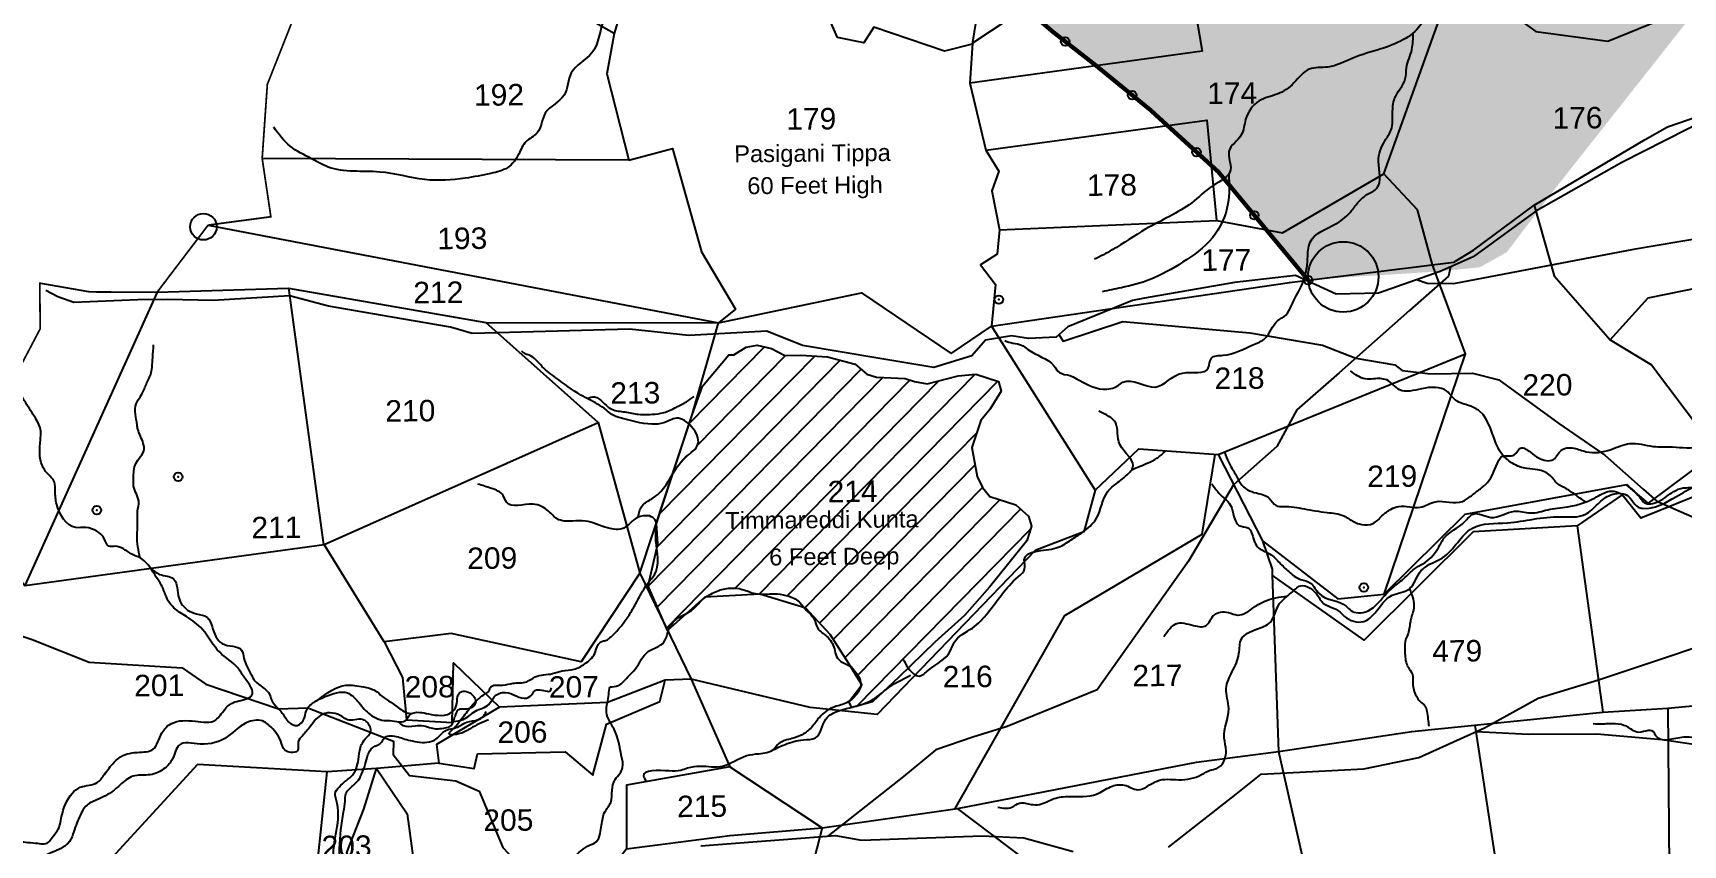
# Model space of a CAD drawing. Header units: inches. Extents: x 775633 to 782774, y 1566086 to 1574350.
# Drawn here: x 776687 to 778609, y 1569957 to 1570902 of the extents above; entities that cross this region are included whole.
import ezdxf
from ezdxf.enums import TextEntityAlignment as Align

# ---------------------------------------------------------------- set-up
doc = ezdxf.new("R2010")
doc.units = ezdxf.units.IN
doc.header["$MEASUREMENT"] = 0
doc.header["$PDMODE"] = 32
doc.header["$PDSIZE"] = 10
doc.linetypes.add('ACAD_ISO02W100', pattern=[15, 12, -3])
for name, color, linetype in [('PLOT', 7, 'Continuous'), ('PLOT NO', 7, 'Continuous'), ('ROADS', 6, 'Continuous'), ('STREAM', 4, 'Continuous'), ('tank', 4, 'Continuous'), ('VILLAGE BOUNDARY', 5, 'Continuous'), ('VILLAGE NAME', 1, 'Continuous'), ('VILLAGE STONES', 1, 'Continuous')]:
    doc.layers.add(name, color=color, linetype=linetype)
doc.styles.get("Standard").update_dxf_attribs({"font": 'arial.ttf'})
doc.linetypes.add('DOTS', pattern='A,1e-06,-3,["●",Standard,S=3,R=0,X=-1.25,Y=-1.25],-3', length=6.000001)

msp = doc.modelspace()

# ---------------------------------------------------------------- hatches: boundary and pattern name
at = {"layer": 'STREAM'}
h = msp.add_hatch(dxfattribs=at)
h.set_pattern_fill('ANSI31', color=256, scale=197.263291, angle=0.51, style=0)
h.set_pattern_definition([(45.510009, (-725882.885, -1537707.97), (-17.59028522, 17.27988591), [])])
edge = h.paths.add_edge_path()
edge.add_line((777658.1, 1570505.4), (777644.8, 1570516.8))
edge.add_line((777644.8, 1570516.8), (777612.4, 1570525.4))
edge.add_line((777612.4, 1570525.4), (777581.4, 1570527.2))
edge.add_line((777581.4, 1570527.2), (777562.8, 1570526.9))
edge.add_line((777562.8, 1570526.9), (777547.3, 1570535))
edge.add_line((777547.3, 1570535), (777530.6, 1570539))
edge.add_line((777530.6, 1570539), (777517.8, 1570536.8))
edge.add_line((777517.8, 1570536.8), (777503.4, 1570527.6))
edge.add_line((777503.4, 1570527.6), (777497.7, 1570527.6))
edge.add_line((777497.7, 1570527.6), (777466.8, 1570491.4))
edge.add_line((777466.8, 1570491.4), (777454.9, 1570457.8))
edge.add_line((777454.9, 1570457.8), (777451.4, 1570447.1))
edge.add_spline(control_points=[(777451.4, 1570447.1), (777452.3, 1570446.1), (777458.9, 1570439.2), (777467.1, 1570422.4), (777444.5, 1570408.5), (777436.3, 1570396.1), (777432.1, 1570389.1)], knot_values=[33.524369, 33.524369, 33.524369, 33.524369, 35.353345, 46.239915, 56.854144, 69.339971, 69.339971, 69.339971, 69.339971], degree=3, periodic=0)
edge.add_line((777432.1, 1570389.1), (777413.1, 1570331.6))
edge.add_line((777413.1, 1570331.6), (777414.7, 1570307.7))
edge.add_line((777414.7, 1570307.7), (777413.7, 1570303.3))
edge.add_spline(control_points=[(777413.7, 1570303.3), (777415, 1570292.2), (777416.7, 1570277.6), (777407.2, 1570266.9), (777405, 1570264.3), (777404.5, 1570263.6)], knot_values=[182.670302, 182.670302, 182.670302, 182.670302, 198.859787, 202.767554, 204.022959, 204.022959, 204.022959, 204.022959], degree=3, periodic=0)
edge.add_line((777404.5, 1570263.6), (777403.4, 1570258.7))
edge.add_line((777403.4, 1570258.7), (777425.1, 1570208.9))
edge.add_line((777425.1, 1570208.9), (777426.1, 1570206.9))
edge.add_line((777426.1, 1570206.9), (777427.9, 1570208.5))
edge.add_spline(control_points=[(777427.9, 1570208.5), (777429.4, 1570212.1), (777434.5, 1570220.2), (777443.3, 1570224.2), (777448.4, 1570226.9)], knot_values=[50.929509, 50.929509, 50.929509, 50.929509, 56.597491, 65.267659, 65.267659, 65.267659, 65.267659], degree=3, periodic=0)
edge.add_line((777448.4, 1570226.9), (777469.4, 1570245.7))
edge.add_line((777469.4, 1570245.7), (777470.7, 1570245.8))
edge.add_spline(control_points=[(777470.7, 1570245.8), (777472.6, 1570247), (777476.9, 1570249.5), (777485.9, 1570254.2), (777498.5, 1570256.9), (777513.9, 1570255.6), (777524.4, 1570250.2), (777531, 1570249.4), (777532.5, 1570249.3)], knot_values=[80.13486, 80.13486, 80.13486, 80.13486, 83.528287, 87.688079, 95.537484, 102.746891, 110.761026, 112.98682, 112.98682, 112.98682, 112.98682], degree=3, periodic=0)
edge.add_line((777532.5, 1570249.3), (777533.6, 1570249.3))
edge.add_line((777533.6, 1570249.3), (777534.1, 1570249.2))
edge.add_spline(control_points=[(777534.1, 1570249.2), (777539.6, 1570249), (777549.8, 1570250.2), (777564.7, 1570248.2), (777577.5, 1570243.2), (777582.9, 1570236.3), (777585.2, 1570233.5)], knot_values=[113.79901, 113.79901, 113.79901, 113.79901, 122.284608, 128.922273, 136.746786, 142.18568, 142.18568, 142.18568, 142.18568], degree=3, periodic=0)
edge.add_line((777585.2, 1570233.5), (777587.3, 1570232.9))
edge.add_line((777587.3, 1570232.9), (777615.4, 1570202.3))
edge.add_line((777615.4, 1570202.3), (777639.2, 1570164.8))
edge.add_spline(control_points=[(777639.1, 1570164.9), (777639.2, 1570164.9), (777641.2, 1570163.5), (777646.2, 1570157.8), (777650.7, 1570150.3), (777651.2, 1570145.4)], knot_values=[187.683855, 187.683855, 187.683855, 187.683855, 187.781755, 191.461105, 199.256263, 199.256263, 199.256263, 199.256263], degree=3, periodic=0)
edge.add_line((777651.2, 1570145.4), (777652.3, 1570143.6))
edge.add_line((777652.3, 1570143.6), (777651.1, 1570142))
edge.add_spline(control_points=[(777651.1, 1570142), (777650.6, 1570138.8), (777646.5, 1570132.2), (777641.1, 1570126.9), (777637.9, 1570124.7)], knot_values=[201.036522, 201.036522, 201.036522, 201.036522, 206.20274, 212.160846, 212.160846, 212.160846, 212.160846], degree=3, periodic=0)
edge.add_line((777637.9, 1570124.7), (777637.4, 1570124))
edge.add_line((777637.4, 1570124), (777640.7, 1570117.7))
edge.add_spline(control_points=[(777640.7, 1570117.7), (777646.3, 1570119.1), (777655.8, 1570121.5), (777668.3, 1570127.9), (777674.4, 1570133.1), (777677.4, 1570135.6)], knot_values=[55.605786, 55.605786, 55.605786, 55.605786, 64.401819, 70.808405, 76.633629, 76.633629, 76.633629, 76.633629], degree=3, periodic=0)
edge.add_line((777677.4, 1570135.6), (777695.5, 1570152.5))
edge.add_line((777695.5, 1570152.5), (777737.6, 1570193.5))
edge.add_line((777737.6, 1570193.5), (777771.8, 1570224.3))
edge.add_line((777771.8, 1570224.3), (777801, 1570257.5))
edge.add_line((777801, 1570257.5), (777844.5, 1570311.4))
edge.add_line((777844.5, 1570311.4), (777850, 1570328.4))
edge.add_line((777850, 1570328.4), (777846.4, 1570340))
edge.add_line((777846.4, 1570340), (777831.6, 1570353.1))
edge.add_line((777831.6, 1570353.1), (777801.3, 1570362.7))
edge.add_line((777801.3, 1570362.7), (777793.1, 1570373.4))
edge.add_line((777793.1, 1570373.4), (777786.8, 1570386.3))
edge.add_line((777786.8, 1570386.3), (777780.6, 1570420.1))
edge.add_line((777780.6, 1570420.1), (777790.9, 1570451.4))
edge.add_line((777790.9, 1570451.4), (777801.4, 1570464.3))
edge.add_line((777801.4, 1570464.3), (777814.5, 1570485.3))
edge.add_line((777814.5, 1570485.3), (777811.6, 1570496.7))
edge.add_line((777811.6, 1570496.7), (777785.1, 1570505.4))
edge.add_line((777785.1, 1570505.4), (777764.6, 1570503.5))
edge.add_line((777764.6, 1570503.5), (777728.5, 1570494.1))
edge.add_line((777728.5, 1570494.1), (777713.9, 1570496.6))
edge.add_line((777713.9, 1570496.6), (777702.7, 1570500.2))
edge.add_line((777702.7, 1570500.2), (777686.4, 1570501.1))
edge.add_line((777686.4, 1570501.1), (777669.3, 1570501.9))
edge.add_line((777669.3, 1570501.9), (777658.1, 1570505.4))
h.paths.add_polyline_path([(777538.3, 1570270.8), (777702.6, 1570272.2), (777702.3, 1570310.2), (777538, 1570308.7)], flags=24)
h.paths.add_polyline_path([(777488.5, 1570319.7), (777731.4, 1570321.8), (777731.1, 1570351.9), (777488.3, 1570349.7)], flags=24)
h.paths.add_polyline_path([(777600, 1570346.2), (777683.8, 1570346.9), (777683.4, 1570391.5), (777599.6, 1570390.8)], flags=24)
at = {"layer": 'tank'}
h = msp.add_hatch(dxfattribs=at)
h.set_pattern_fill('DASH', color=256, scale=120, angle=3.5405, style=0)
h.set_pattern_definition([(3.5405362, (9849.894, 587.076), (14.04504994, 15.89769078), [15, -15])])
h.paths.add_polyline_path([(779594.4, 1572536.9), (779655.6, 1572661.6), (779629.2, 1572742.2), (779473.3, 1572887.4), (779491.6, 1573118.4), (779419.7, 1573181), (779240.1, 1573191.3), (779152.3, 1573089.8), (779020.2, 1573024.4), (778851.7, 1573049.6), (778722.8, 1573146.8), (778645.8, 1573148.4), (778545.5, 1572981.6), (778440.3, 1572958.1), (778367.3, 1572830.6), (778284.9, 1572760.7), (778168.3, 1572733.7), (778018.6, 1572716.9), (777922.7, 1572749.4), (777843.5, 1572796.9), (777837.2, 1572877.9), (777840.3, 1572969.1), (777804.4, 1573019.3), (777741.9, 1573007.3), (777666.3, 1572926.3), (777607.8, 1572919.7), (777515.5, 1572918.5), (777475.6, 1572884.5), (777458.8, 1572836), (777495.1, 1572785.6), (777534.5, 1572752.9), (777511.9, 1572697.4), (777427.6, 1572672.8), (777472.5, 1572629.1), (777353.9, 1572484.6), (777352.4, 1572483), (777366.5, 1572440.8), (777425.9, 1572419.5), (777439.3, 1572384.3), (777432.8, 1572326.3), (777417.4, 1572259.2), (777401.3, 1572229.2), (777346.2, 1572203.5), (777341.9, 1572164.4), (777378.2, 1572138.2), (777417.5, 1572094.8), (777466.9, 1572068.1), (777508.5, 1572057.1), (777507.7, 1572018.2), (777550.9, 1571971.7), (777547, 1571939.2), (777481.3, 1571898.7), (777437, 1571902.4), (777408, 1571888.9), (777379.4, 1571870.1), (777329.5, 1571836), (777268.5, 1571817.6), (777210.1, 1571766.7), (777244.2, 1571683.3), (777321.7, 1571656.9), (777371.6, 1571619.3), (777401.8, 1571553.9), (777394, 1571492.1), (777375.7, 1571441.9), (777333.6, 1571402), (777309.2, 1571352.4), (777329.5, 1571300.1), (777329.2, 1571229), (777366.4, 1571195.8), (777414.9, 1571205.5), (777418.3, 1571278.6), (777488.9, 1571329.4), (777624.6, 1571341.1), (777691, 1571344.5), (777725.3, 1571323.8), (777738.3, 1571277.6), (777720.6, 1571215.8), (777691.9, 1571164.2), (777688.6, 1571124.2), (777721.1, 1571076.4), (777766.9, 1571016.8), (777813.8, 1570955.9), (777875.1, 1570903.6), (777924.1, 1570865.3), (777988.9, 1570812.4), (777995.2, 1570806.6), (778067.7, 1570740.6), (778171.8, 1570615.1), (778321.8, 1570624.7), (778372.2, 1570629.7), (778403.4, 1570647.2), (778456.1, 1570716.6), (778673.1, 1570991.5), (778809.5, 1571316), (779200.9, 1571911.6), (779469, 1572321)])
h.paths.add_polyline_path([(778043.2, 1572147.2), (778599, 1572159.6), (778603.3, 1571966.5), (778047.5, 1571954.1)], flags=24)

# ---------------------------------------------------------------- linework, layer by layer
at = {"color": 5, "const_width": 5}
msp.add_lwpolyline([(778172.2, 1570614.6), (778067.7, 1570740.6), (777995.2, 1570806.6), (777988.9, 1570812.4), (777924.1, 1570865.3), (777875.1, 1570903.6), (777813.8, 1570955.9)], dxfattribs=at)
at = {"color": 3}
for p in [(777889.2, 1570892.5), (777967.3, 1570830.1), (778042.2, 1570763.8), (778109.5, 1570690.2), (778172.2, 1570614.6), (776761.5, 1570346.9)]:
    msp.add_point(p, dxfattribs=at)
for p in [(777812, 1570592, 13), (777812, 1570592, 14)]:
    msp.add_point(p)
at = {"color": 2}
for p in [(776856.4, 1570385.8), (778237, 1570257, 21)]:
    msp.add_point(p, dxfattribs=at)
at = {"layer": 'PLOT'}
for points in [[(777776.7, 1571495.9), (777777.2, 1571337.6), (777830.1, 1571194.1), (777781, 1570889.5), (777748.8, 1570881.3), (777666.3, 1570909.1), (777654.8, 1570890.8), (777624.2, 1570897.2), (777590.6, 1570973.2), (777534.3, 1570975.6), (777521.8, 1571025), (777517.4, 1571104), (777495.5, 1571107.9)], [(777918.3, 1571335.1), (777947.2, 1571333.8), (777942.6, 1571220.2), (777950.6, 1571002.8), (777781.2, 1570890.5)], [(777373.4, 1571212.9), (777406.5, 1571142.6), (777409.3, 1571052.4), (777363.9, 1570901.7), (777054.1, 1571076.9)], [(777796.8, 1570766.1), (778054.3, 1570800.8), (778065.3, 1570684), (778142.4, 1570669.9), (778260.2, 1570738.3), (778337.3, 1570952.6), (778282.9, 1570992.6), (778272.1, 1571039.7), (778289.9, 1571073.7), (778302, 1571106.7)], [(777950.6, 1571002.8), (778039.7, 1570933.6), (778048.9, 1570881.2), (777778.2, 1570844)], [(777803.3, 1570561.2), (778150.6, 1570611.9), (778341.9, 1570635.5), (778364.5, 1570649.7), (778435.3, 1570701.9), (778564.7, 1570778.3), (778590.5, 1570793.3), (778665.3, 1570818.9), (778737.3, 1570840.2), (778907.9, 1570878.4), (779076.9, 1570874.7), (779334.8, 1570830.6), (779459.5, 1570812.3), (779516.8, 1570808.9), (779582.3, 1570853.7), (779825.2, 1570990.9)], [(778337.3, 1570952.6), (778379, 1570946.5), (778437.2, 1570904.1), (778521, 1570892.8), (778629.1, 1570936.8), (778652.9, 1570921), (778680.3, 1570934.9), (778692.5, 1570948.3), (778729.6, 1570946.6)], [(777363.9, 1570901.7), (777355.6, 1570854.7), (777381.1, 1570754.2), (776954.1, 1570756.4)], [(777781.2, 1570890.5), (777778.2, 1570844), (777796.8, 1570766.1), (777812.1, 1570741.4), (777803.9, 1570718.6), (777812.9, 1570673.1), (777810.1, 1570644.9), (777790.4, 1570632.5), (777808, 1570609.5), (777803.3, 1570561.2)], [(778523.7, 1570545.4), (778568, 1570594.2), (778792.8, 1570640), (778955.3, 1570763.7), (779004.2, 1570799.9), (779032.6, 1570840.2), (779009.4, 1570876.2)], [(777381.1, 1570754.2), (777432.1, 1570768), (777465.6, 1570647.7), (777505.2, 1570580.9), (777485.6, 1570565)], [(777924.1, 1570370.4), (777975.1, 1570418.2), (778067.2, 1570411.7), (778355.5, 1570529), (778317, 1570632.5), (778299.3, 1570696.7), (778260.2, 1570738.3)], [(778435.3, 1570701.9), (778458.7, 1570619.8), (778523.7, 1570545.4), (778572, 1570516.1), (778630.1, 1570439), (778638.2, 1570407.5), (778568.1, 1570355), (778542.8, 1570376.5), (778354.7, 1570342), (778260.8, 1570249.2)], [(776891.2, 1570678.8), (777485.6, 1570565), (777652, 1570599.8), (777756.4, 1570529.2), (777803.3, 1570561.2), (777924.1, 1570370.4), (777911.1, 1570321.7), (777854.2, 1570300.2), (777670.4, 1570109.2), (777592.3, 1570117.4), (777453.5, 1570150.2), (777423.5, 1570149.1), (777356.1, 1570122.9), (777230.5, 1570117.7), (777157.1, 1570074.2), (777159.7, 1570052.6), (777087.4, 1570046.3), (777029.9, 1570042.4), (776878.9, 1570050.9), (776709.5, 1569866.7), (776696.9, 1569865.2), (776579, 1569838.7)], [(777812.9, 1570673.1), (778065.3, 1570684)], [(776831.7, 1570600.6), (776677.8, 1570259.3)], [(776831.7, 1570600.6), (776984.7, 1570605.4), (777214.7, 1570565.3), (777485.6, 1570565)], [(776984.7, 1570605.4), (777025.5, 1570306.8)], [(776532.1, 1570550.4), (776554.7, 1570414), (776677.8, 1570259.3), (777026.1, 1570306.9), (777345.4, 1570449.1), (777214.7, 1570565.3)], [(777393.9, 1570273.6), (777454.9, 1570457.8), (777485.6, 1570565)], [(778119, 1570311.1), (778206.6, 1570243.9), (778260.8, 1570249.2), (778355.5, 1570529)], [(777345.4, 1570449.1), (777393.9, 1570273.6), (777453.5, 1570150.2)], [(778232.4, 1569648), (778426.9, 1569699.6), (778509.9, 1569722.3), (778594.6, 1569698.5), (778649.5, 1569731.4), (778699.2, 1569744.1), (778754.7, 1569708.2), (778834, 1570139.4), (778806.3, 1570377.4), (778799.4, 1570459.8), (778718.3, 1570444), (778668.2, 1570381.6), (778559.4, 1570337.6), (778537.8, 1570364.7), (778485.5, 1570328.6), (778364.3, 1570321.8), (778237.4, 1570195.6), (778130.4, 1570271.3)], [(777760.7, 1569999), (777888.7, 1570224.3), (778048.9, 1570319.1), (778064, 1570411.9)], [(778067.2, 1570411.7), (778119, 1570311.1), (778130.1, 1570278.1), (778130.4, 1570271.3), (778137.6, 1570066.1), (778232.4, 1569648), (778226.3, 1569650.8), (777763.9, 1569999.5)], [(778485.5, 1570328.6), (778515.3, 1570111.9)], [(777393.9, 1570273.6), (777325.7, 1570170.6), (777174, 1570203.4), (777096.2, 1570193.6), (777026.1, 1570306.9)], [(777096.2, 1570193.6), (777117.5, 1570152.1), (777122.2, 1570102.9), (777175.5, 1570099.7), (777176.7, 1570169.1), (777230.5, 1570117.7)], [(777159.7, 1570052.6), (777201.1, 1570046.3), (777204.8, 1570063.4), (777306.8, 1570065.7), (777339.2, 1570038.6), (777355.2, 1570097.9), (777417.3, 1570124.4), (777423.5, 1570149.1)], [(777453.5, 1570150.2), (777498.6, 1570048.2), (777606.2, 1569977), (777575.4, 1569858.5), (777489.2, 1569871)], [(777606.2, 1569977), (777763.9, 1569999.5), (778042, 1570053.8), (778137.6, 1570066.1), (778292.8, 1570089.3), (778515.3, 1570111.9), (778590.9, 1570116.6), (778834, 1570139.4)], [(778590.9, 1570116.6), (778594.6, 1569698.5)], [(778366.2, 1570096.7), (778426.9, 1569699.6)], [(776983.1, 1569745.8), (777036.8, 1569760.6), (777051.5, 1569862.2), (777018, 1569932.3), (777029.9, 1570042.4)], [(777080.3, 1569861), (777052.7, 1569948.3), (777072.6, 1569999), (777087.4, 1570046.3), (777122.9, 1569993.6), (777134.2, 1569910.3), (777180.6, 1569896.5)], [(777498.6, 1570048.2), (777378.4, 1570027), (777378.4, 1569952.7), (777309.9, 1569860.1)], [(777378.4, 1569952.7), (777498.5, 1569968.1), (777606.2, 1569977)]]:
    msp.add_lwpolyline(points, dxfattribs=at)
at = {"layer": 'PLOT NO'}
msp.add_circle((778213, 1570618.5), 41, dxfattribs=at)
at = {"layer": 'ROADS', "linetype": 'DOTS', "ltscale": 3.5}
for points in [[(778639.2, 1570803.4), (778537.4, 1570751.8), (778437.2, 1570695.2), (778364.3, 1570642), (778326, 1570624.8), (778254.1, 1570599.5), (778204.6, 1570598.4), (778157.6, 1570620.2), (778086.5, 1570611.9), (777981.6, 1570593.6), (777967.5, 1570591.1), (777913.3, 1570569), (777892.1, 1570560.4), (777878.7, 1570548.5), (777846.4, 1570546.9), (777826.8, 1570549.9), (777796.6, 1570544.7), (777780.4, 1570526.8), (777736.1, 1570513.2), (777671, 1570524), (777583.3, 1570538.5), (777541.6, 1570555.5), (777450.9, 1570550.2), (777381.7, 1570557.8), (777228, 1570553.5), (777198.5, 1570552.8), (777173.4, 1570560.1), (777103.1, 1570572.2), (777031.4, 1570584.3), (776985.9, 1570596.5), (776897.2, 1570590.9), (776843.5, 1570592.1), (776809.3, 1570591.7), (776734.8, 1570588.8), (776716.2, 1570595.2), (776702.2, 1570602.5)], [(778771.5, 1570687.5), (778551, 1570650.4), (778341.3, 1570610.5), (778310.6, 1570610.8), (778298.5, 1570615.1)], [(778338, 1570630.2), (778335.6, 1570619.5), (778290.3, 1570579.5), (778208.4, 1570506.7), (778158.9, 1570463.8), (778135.6, 1570421.2), (778085.4, 1570376.4), (778032.7, 1570287.5), (777926.6, 1570138), (777821.5, 1570095), (777781.6, 1570082.6), (777738.7, 1570068.1), (777701, 1570036.8), (777613.2, 1569967.8)], [(777882, 1570551.4), (777886.7, 1570543.7), (777956.3, 1570566.6), (778104.3, 1570553.5), (778188.7, 1570539.1), (778227.6, 1570523.8), (778272.9, 1570516.3), (778281.6, 1570509.6), (778314.6, 1570505.7), (778363.7, 1570506.5), (778394.1, 1570498.6), (778464.2, 1570447.8), (778517.8, 1570411.1), (778562.2, 1570371.5), (778578.3, 1570357.3), (778628.6, 1570335.5)], [(776338, 1570467.5), (776346.7, 1570445), (776407.7, 1570397.1), (776442, 1570374), (776445, 1570364.9), (776565.4, 1570262.3), (776622, 1570218.1), (776686.4, 1570196.5), (776752.6, 1570169.9), (776860.8, 1570163.6), (776888.6, 1570144.4), (776973.1, 1570115.8), (777007.1, 1570116.7), (777107.1, 1570078.1), (777106.5, 1570062.4), (777125.6, 1570038.3), (777179.8, 1570031.8), (777206.6, 1570019.7), (777234.4, 1569954.4), (777265.6, 1569920.8), (777325.1, 1569887.2), (777328.2, 1569884.9)], [(778009.6, 1569954.7), (778088.2, 1570016.5), (778117.5, 1570039.5), (778237.1, 1570045.9), (778301.2, 1570059.2), (778377.6, 1570093.5), (778440.1, 1570128.1), (778510.1, 1570149.6), (778703.3, 1570213.9)], [(778665.9, 1570067.7), (778584.5, 1570079.6), (778508.5, 1570086.4), (778429.1, 1570085.7), (778367.4, 1570088.9)], [(777465.1, 1569956.4), (777621.8, 1569968.4), (777652.2, 1569962.9), (777792.5, 1569967.9), (777841.2, 1569965.5), (777898.4, 1569949.6)]]:
    msp.add_lwpolyline(points, dxfattribs=at)
at = {"layer": 'STREAM'}
msp.add_lwpolyline([(777413.1, 1570331.6), (777454.9, 1570457.8), (777454.9, 1570457.8), (777454.9, 1570457.8), (777466.8, 1570491.4), (777497.7, 1570527.6), (777503.4, 1570527.6), (777517.8, 1570536.8), (777530.6, 1570539), (777547.3, 1570535), (777562.8, 1570526.9), (777581.4, 1570527.2), (777612.4, 1570525.4), (777644.8, 1570516.8), (777658.1, 1570505.4), (777669.3, 1570501.9), (777686.4, 1570501.1), (777702.7, 1570500.2), (777713.9, 1570496.6), (777728.5, 1570494.1), (777764.6, 1570503.5), (777785.1, 1570505.4), (777811.6, 1570496.7), (777814.5, 1570485.3), (777801.4, 1570464.3), (777790.9, 1570451.4), (777780.6, 1570420.1), (777786.8, 1570386.3), (777793.1, 1570373.4), (777801.3, 1570362.7), (777831.6, 1570353.1), (777846.4, 1570340), (777850, 1570328.4), (777844.5, 1570311.4), (777801, 1570257.5), (777771.8, 1570224.3), (777737.6, 1570193.5), (777695.5, 1570152.5), (777665, 1570124), (777640.8, 1570117.4), (777637.4, 1570124), (777652.3, 1570143.6), (777637.5, 1570167.6), (777615.4, 1570202.3), (777587.3, 1570232.9), (777533.6, 1570249.3), (777469.4, 1570245.7), (777426, 1570206.9), (777403.4, 1570258.7), (777414.7, 1570307.7), (777413.1, 1570331.6)], dxfattribs=at)
at = {"layer": 'STREAM', "color": 4}
for points in [[(777386.5, 1571163.5), (777393.4, 1571152.6), (777388.2, 1571128.9), (777394.2, 1571106.5), (777384.8, 1571078.1), (777391.2, 1571054.1), (777380.5, 1571026.6), (777380.8, 1571000.2), (777368.6, 1570971.8), (777367.7, 1570946.2), (777353.5, 1570920.8), (777338, 1570879.2), (777314.1, 1570855.9), (777305.8, 1570830.2), (777283.8, 1570809), (777274.3, 1570786.1), (777261.2, 1570775.9), (777252.8, 1570761.4), (777240.2, 1570745.8), (777220.4, 1570739), (777190.6, 1570733.3), (777143.6, 1570731.8), (777091.1, 1570740.6), (777030.9, 1570746.3), (777011.5, 1570756.1), (776986.5, 1570770.7), (776967.6, 1570792.7)], [(778265.6, 1571066), (778267.4, 1571052.2), (778259.5, 1571037.4), (778269.8, 1570996.2), (778283.8, 1570981.6), (778303.3, 1570963.2), (778317.4, 1570951), (778313.8, 1570934.9), (778302.7, 1570911.2), (778256.6, 1570883.8), (778224.1, 1570873.2), (778195, 1570862.7), (778173.5, 1570860.3), (778155.6, 1570844.3), (778136, 1570831.2), (778115, 1570823.3), (778099.3, 1570801.7), (778094.3, 1570783.7), (778079.9, 1570764.6), (778081.8, 1570743.2), (778061.4, 1570724.8), (778036.6, 1570704.8), (777983.2, 1570674.3), (777943.9, 1570649.9), (777923.4, 1570639)], [(777819, 1570544.3), (777828.2, 1570541.4), (777838.5, 1570539.1), (777845.6, 1570534.1), (777876.3, 1570514.6), (777882.5, 1570507.2), (777894.5, 1570503.7), (777902.5, 1570500), (777933.3, 1570487.8), (777950.8, 1570491.9), (777956.5, 1570495.9), (777994, 1570490.3), (778026, 1570506.6), (778055.8, 1570512.4), (778059.6, 1570524), (778073.1, 1570527.3), (778107.7, 1570539.4), (778122, 1570547), (778136.6, 1570567.4), (778146.3, 1570574.1), (778152.3, 1570584.4), (778164.3, 1570608), (778170.8, 1570630.6), (778172.2, 1570649.6), (778174.4, 1570658.8), (778205, 1570680.6), (778215, 1570687.6), (778222.8, 1570695.8), (778231.3, 1570706.4), (778241.3, 1570714.7), (778252.3, 1570721.9), (778254.1, 1570752.8), (778261.4, 1570776.7), (778268.8, 1570789.7), (778270.5, 1570809.6), (778272.8, 1570826), (778285.2, 1570849.1), (778286.7, 1570861.7), (778293, 1570883.3), (778294.4, 1570902.3)], [(778079.7, 1570738.3), (778078.7, 1570703.5), (778060.6, 1570663.8), (778026, 1570635.6), (777988, 1570615.5), (777954.6, 1570605.8), (777932.7, 1570601.3)], [(776812, 1570291.2), (776808.4, 1570317.5), (776809.1, 1570330.9), (776809, 1570345.8), (776810.4, 1570356.9), (776804.4, 1570374.9), (776804.3, 1570381.6), (776806.1, 1570399.3), (776810.4, 1570406.8), (776816.2, 1570415.9), (776815.7, 1570424.5), (776809.3, 1570441.4), (776808.5, 1570446.1), (776807.4, 1570470.8), (776814.8, 1570483.4), (776820.2, 1570496), (776823.3, 1570502.4), (776826.6, 1570524.8), (776827.7, 1570539.4)], [(777391.9, 1570338.8), (777396.8, 1570352.3), (777407.8, 1570360.2), (777418.3, 1570368.7), (777429.6, 1570384.9), (777447.2, 1570408.6), (777461.6, 1570423.9), (777454.2, 1570444.1), (777436.4, 1570453.9), (777421.8, 1570448.6), (777408, 1570447.1), (777370.8, 1570454.6), (777361.4, 1570458.3), (777354.6, 1570463.7), (777344.6, 1570470.5), (777325.3, 1570480.9), (777296.2, 1570500.9), (777280.3, 1570513.9), (777272.9, 1570522.1), (777265.1, 1570527.2), (777260, 1570529.2), (777256.6, 1570532.2)], [(776296.2, 1570125.3), (776306.5, 1570128.8), (776317.4, 1570131.7), (776324, 1570123.9), (776332.6, 1570118.4), (776367, 1570109.1), (776406, 1570101.6), (776416.7, 1570099.4), (776437.1, 1570098.3), (776454.4, 1570090.8), (776460.7, 1570084.7), (776467.6, 1570080.1), (776481.6, 1570076.7), (776492.4, 1570074), (776500.3, 1570069.4), (776507.2, 1570063), (776512.4, 1570059.2), (776525.1, 1570054.1), (776529.8, 1570051.5), (776541.2, 1570046.4), (776548.1, 1570035.2), (776567.1, 1570028.5), (776575.6, 1570028.4), (776587.2, 1570021.7), (776590.9, 1570015.3), (776596.7, 1570008.1), (776603.1, 1570000.3), (776610.3, 1569993.2), (776614.4, 1569989.3), (776621.2, 1569987), (776628.4, 1569983.8), (776652.8, 1569977.1), (776663.4, 1569967), (776678.3, 1569960.6), (776690.3, 1569959.4), (776705.1, 1569960.4), (776709.4, 1569965.9), (776715.7, 1569974), (776720.6, 1569990.2), (776732.8, 1570017.3), (776742.3, 1570024.4), (776762, 1570029.8), (776770.4, 1570039.3), (776781.7, 1570053.5), (776787, 1570058.4), (776808.6, 1570065), (776827.2, 1570068.7), (776837.2, 1570087.6), (776848.4, 1570098.6), (776876.3, 1570101.2), (776900, 1570102.8), (776910.2, 1570114.7), (776919.8, 1570122.8), (776938.9, 1570128.9), (776941.5, 1570130.9), (776932.9, 1570152.8), (776925.7, 1570163.4), (776904.7, 1570181.5), (776884.6, 1570208), (776865.8, 1570223.2), (776851.4, 1570233.2), (776844.8, 1570241.5), (776836.6, 1570260.2), (776830.8, 1570269.1), (776814.2, 1570290), (776801.4, 1570296.3), (776782.8, 1570304.9), (776775.3, 1570305.1), (776770.1, 1570314), (776761.5, 1570322.5), (776748.7, 1570326.7), (776736.9, 1570326.8), (776714.8, 1570353.6), (776713.1, 1570369.1), (776712.1, 1570379.7), (776703.6, 1570390.1), (776698.1, 1570398.6), (776695.8, 1570428.9), (776696.2, 1570439), (776690, 1570454.3), (776678.8, 1570471.8), (776672.2, 1570483.6), (776664.3, 1570498.5)], [(777332, 1570477.2), (777341.2, 1570478.7), (777359.6, 1570465.2), (777374.6, 1570461.6), (777390.2, 1570458.9), (777408.3, 1570458.6), (777421.7, 1570460.5), (777436.4, 1570466.9), (777448.2, 1570473.1), (777457, 1570479.4)], [(777700.3, 1570174), (777706.2, 1570163.5), (777719.1, 1570153.8), (777730, 1570160.6), (777755.3, 1570182.9), (777759.9, 1570193.1), (777781.2, 1570209.8), (777799.1, 1570227.4), (777834.5, 1570269.4), (777842, 1570278.3), (777841.6, 1570289.1), (777878.8, 1570303), (777894.5, 1570311.2), (777908.6, 1570320.7), (777925.7, 1570337.6), (777938.6, 1570368.4), (777950.2, 1570379), (777964.7, 1570391.6), (777967.7, 1570395.7), (777952.9, 1570423.5), (777948, 1570448.1), (777928.5, 1570462.2)], [(777966.7, 1570394.1), (777986, 1570402.2), (777995.9, 1570407.3), (778006.3, 1570416)], [(777405.1, 1570340.4), (777391.2, 1570338.5), (777375.2, 1570326.2), (777356.4, 1570326.3), (777330.6, 1570334.3), (777315.3, 1570334.2), (777297.6, 1570336.8), (777287.6, 1570345.8), (777269.5, 1570353.8), (777238.6, 1570356.3), (777234.6, 1570364.1), (777221, 1570372.3), (777205.3, 1570377.3)], [(777217.8, 1570103), (777196.8, 1570093), (777184.4, 1570086.9), (777171.9, 1570086.8), (777177.2, 1570093.2), (777184.8, 1570102.5), (777190.6, 1570109.5), (777195.8, 1570116.3), (777202.3, 1570123.9), (777206.8, 1570127.9), (777214, 1570133.4), (777218.2, 1570136.7), (777219.8, 1570140.6), (777234.2, 1570143.4), (777246.2, 1570145.5), (777262.2, 1570147.3), (777272, 1570152.9), (777292.2, 1570156.7), (777303.5, 1570159.8), (777317.5, 1570161.8), (777329.7, 1570168), (777341.4, 1570180), (777345.5, 1570190.5), (777350.3, 1570194.4), (777355.1, 1570195.7), (777359.1, 1570198.4), (777364.3, 1570203.3), (777383.5, 1570228.2), (777391.2, 1570241.8), (777401, 1570258.8), (777406.1, 1570265.5), (777410.8, 1570271.6), (777412.7, 1570311.8), (777412.6, 1570323.2), (777411.8, 1570335.6), (777405.1, 1570340.4)], [(776824.2, 1570279.3), (776835, 1570272.2), (776850.7, 1570266.9), (776854.5, 1570260), (776856.3, 1570247.6), (776859.8, 1570238.5), (776877.5, 1570226.2), (776890, 1570222.3), (776895.7, 1570211.4), (776900.1, 1570200), (776907.5, 1570191.7), (776930.1, 1570184), (776932.9, 1570174.6), (776941.5, 1570155.2), (776945.5, 1570148.4), (776963, 1570132.1), (776964.7, 1570126.9), (776977.5, 1570110.8), (776985.6, 1570099.8), (776995.1, 1570096.3), (777003.2, 1570105.2), (777006.3, 1570115.4), (777015.4, 1570124), (777027.6, 1570129.9), (777053.4, 1570134.2), (777065.5, 1570124.3), (777077.9, 1570110.7), (777096.1, 1570102.3), (777102.7, 1570102.1), (777114, 1570100.6), (777122.2, 1570102.9), (777125.5, 1570108.2), (777137.5, 1570111.6), (777147.6, 1570109.8), (777175.8, 1570112.6), (777180.8, 1570122), (777182.2, 1570132), (777186.5, 1570135.7), (777200.5, 1570130.2), (777202.8, 1570124.3), (777195.7, 1570116.1), (777182, 1570114), (777178.4, 1570106.8)], [(777358.9, 1570141.5), (777368.8, 1570142.7), (777374.8, 1570147.5), (777381.5, 1570154.5), (777388.4, 1570161.9), (777404.1, 1570182.7), (777421.9, 1570193.3), (777426.8, 1570205.6), (777434, 1570217.8), (777456.8, 1570232.4), (777465.8, 1570241.9), (777476.5, 1570249.2), (777483.9, 1570252.8), (777499, 1570256.2), (777513.2, 1570254.8), (777528.2, 1570249.9), (777550.9, 1570249.6), (777563.9, 1570247.8), (777577.9, 1570241.4), (777587.6, 1570230.7), (777596.6, 1570220.4), (777601.5, 1570208.9), (777611.7, 1570200.1), (777620.4, 1570185.5), (777622.8, 1570176.8), (777630.3, 1570169.5), (777639.3, 1570164.8), (777644.4, 1570159.7), (777651.1, 1570142.1), (777646.5, 1570132.9), (777633.6, 1570122.2), (777619, 1570117.4), (777603.3, 1570106.1), (777594.1, 1570094.5), (777582.9, 1570085.6), (777571, 1570081), (777555.8, 1570075.3), (777549.8, 1570068.5), (777532.5, 1570063.1), (777518.1, 1570060.9), (777490.1, 1570048.6), (777464.2, 1570048.7), (777449.2, 1570046.5), (777441.6, 1570044.1), (777427.8, 1570043.5), (777398.3, 1570037.4), (777401.5, 1570031.1)], [(778971, 1570167.9), (778969.8, 1570143.8), (778978.2, 1570122.2), (778983.7, 1570110.5), (778987.6, 1570064.9), (779013.1, 1570045), (779010, 1570040.3), (778959.3, 1570053.8), (778933.9, 1570063.7), (778903.2, 1570067.3), (778874, 1570069), (778853.4, 1570068.8), (778840.2, 1570067.5), (778820.3, 1570064.9), (778808.9, 1570064.4), (778800.7, 1570069.7), (778789.8, 1570073), (778757.9, 1570068.3), (778741.7, 1570074.7), (778733.4, 1570084.3), (778717.7, 1570094.5), (778708.8, 1570090.6), (778685.9, 1570087.7), (778673.3, 1570089.5), (778659.1, 1570082.7), (778647.4, 1570080), (778633.9, 1570080), (778609.5, 1570082.7), (778577.1, 1570084.1), (778574.2, 1570089), (778554.7, 1570088.5), (778547.6, 1570092.6), (778536.9, 1570097.3), (778522, 1570098.3), (778515.5, 1570097.9), (778504, 1570098.1)], [(777019.2, 1570126.2), (777051.6, 1570143.1), (777072.1, 1570141.2), (777085.8, 1570136.8), (777093.6, 1570130.5), (777103.8, 1570123.5), (777115.9, 1570114.8), (777124.9, 1570110.5), (777127.9, 1570110.1)], [(777176.8, 1570100.8), (777188.2, 1570103.4), (777195.1, 1570107.7), (777202.5, 1570113.1), (777217.9, 1570120.9), (777224.2, 1570129.6), (777237.5, 1570134.9), (777262, 1570128.3), (777268.7, 1570132.9), (777270.5, 1570136), (777286.4, 1570136.1), (777288.6, 1570136.1), (777291.2, 1570140.2)], [(777207.9, 1569794.2), (777211.6, 1569802.1), (777218.3, 1569809.5), (777221.2, 1569813.4), (777225.3, 1569817.6), (777228.8, 1569823.3), (777233.2, 1569828.8), (777236.3, 1569831.6), (777247.3, 1569844.7), (777249.2, 1569851.9), (777269.8, 1569862.6), (777279, 1569865.9), (777284.1, 1569868.8), (777288.5, 1569875.6), (777301.1, 1569898.7), (777311.9, 1569909.5), (777312.4, 1569922.6), (777314.7, 1569938.3), (777320.1, 1569945.9), (777326.3, 1569951.2), (777335.3, 1569956.9), (777343, 1569960.9), (777347.7, 1569970.6), (777349.3, 1569980.4), (777353.4, 1569996.1), (777360, 1570006.8), (777361.5, 1570020.8), (777365.2, 1570033.4), (777370.6, 1570040.5), (777373.8, 1570047.4), (777372.7, 1570060.2), (777363.9, 1570091.9), (777355, 1570111.5), (777356.1, 1570122.9), (777358.9, 1570141.5)], [(777549.3, 1570068.1), (777563.1, 1570074.3), (777584.4, 1570079.7), (777598.4, 1570081.9), (777610.5, 1570103.7), (777626.7, 1570113.8), (777657.2, 1570122.6), (777668.4, 1570128.5), (777680.6, 1570138.2), (777709.1, 1570155)], [(776788.1, 1569162), (776799.4, 1569155.6), (776803.6, 1569160.6), (776807.7, 1569162.7), (776808, 1569176), (776808.3, 1569187.4), (776813.7, 1569217.6), (776811.9, 1569230.3), (776820.9, 1569265.6), (776824.1, 1569271.5), (776826.7, 1569304.2), (776826.7, 1569307.1), (776828.2, 1569320.8), (776829.2, 1569329.9), (776827.7, 1569341.4), (776823.1, 1569351.7), (776819.8, 1569364), (776823.9, 1569382.2), (776826.7, 1569395.1), (776826.4, 1569403.1), (776814.2, 1569442.5), (776814.9, 1569458.8), (776810.2, 1569475.4), (776803.9, 1569487.9), (776796.3, 1569501.2), (776793.2, 1569523.2), (776794.4, 1569532.6), (776800.4, 1569539.4), (776808.2, 1569544.7), (776815.4, 1569551.8), (776827.8, 1569567.1), (776835.5, 1569579.4), (776850.4, 1569587.2), (776859.3, 1569593.8), (776865.1, 1569601.3), (776870.1, 1569607.7), (776882, 1569610.3), (776887.9, 1569613.3), (776912.4, 1569634.9), (776916.2, 1569640.1), (776919.7, 1569650.5), (776925.2, 1569664.6), (776935.2, 1569675.7), (776941, 1569678.4), (776947.7, 1569684.9), (776953.9, 1569695.9), (776971.3, 1569724.6), (776981.7, 1569733.1), (776992.5, 1569740.1), (777000.6, 1569741.2), (777014.3, 1569746.7), (777017.6, 1569749.2), (777028.1, 1569751.2), (777032.7, 1569753.5), (777044.7, 1569760.2), (777046.4, 1569764.7), (777047, 1569776.7), (777045.1, 1569792.1), (777053.2, 1569807.3), (777054.7, 1569814.5), (777055.4, 1569830.9), (777057.8, 1569841.9), (777059.6, 1569851.1), (777055.7, 1569867.2), (777052.8, 1569877.5), (777047.3, 1569884.6), (777043.1, 1569894.5), (777043.6, 1569904.6), (777040.3, 1569923.1), (777037.2, 1569938.6), (777040.4, 1570010.1), (777039, 1570016.9), (777043.7, 1570024.6), (777052.2, 1570032.4), (777057.5, 1570036.6), (777066.3, 1570056.8), (777068.5, 1570070.7), (777076.7, 1570083.6), (777080.4, 1570088.6), (777079.9, 1570094.6), (777071.1, 1570103.2), (777053.3, 1570103), (777047.4, 1570106.6), (777024.5, 1570109.5), (777010.2, 1570095.4), (777001, 1570084.4), (776996.1, 1570077), (776995.3, 1570066.9), (776987.5, 1570064.9), (776980.9, 1570067.3), (776975.7, 1570078.2), (776962.3, 1570096.3), (776956.4, 1570100.7), (776938.2, 1570100.5), (776913.9, 1570083.5), (776881.8, 1570074.7), (776857.5, 1570073.5), (776849.7, 1570057.4), (776840.8, 1570046.8), (776823.6, 1570039), (776805.8, 1570037.9), (776790.2, 1570028.6), (776780.6, 1570020.2), (776761.6, 1570009.9), (776748.8, 1570002.4), (776742.4, 1569992.2), (776734.7, 1569972.9), (776729.8, 1569961.4), (776722, 1569954.6), (776712.2, 1569949.8), (776691.8, 1569940.9), (776674.8, 1569929.3), (776674, 1569914.7), (776668.7, 1569909.5), (776659.9, 1569900.9), (776642.9, 1569891.6), (776621, 1569874.8), (776612.8, 1569868), (776587.3, 1569873.9), (776575.6, 1569871.9), (776559, 1569878.7), (776548.7, 1569881.8), (776532.7, 1569879.8), (776513.7, 1569874.5), (776499.5, 1569874.6), (776478, 1569870.4), (776469.7, 1569863.3), (776458.1, 1569859.4), (776442.8, 1569856.6), (776435.7, 1569847.8), (776425.9, 1569840.3), (776393.4, 1569836.7), (776380, 1569827.9), (776366.8, 1569825.5), (776346.4, 1569813.7), (776336.4, 1569806.8), (776328.8, 1569797.8), (776319.4, 1569793), (776308.4, 1569790.6), (776295.9, 1569781.4), (776283.7, 1569761.3), (776274.6, 1569746.4), (776263, 1569732.6), (776250.2, 1569731.4), (776237.7, 1569727), (776230.6, 1569718.2), (776213.8, 1569699), (776209.3, 1569679.9), (776206.2, 1569671.3), (776199.4, 1569653.3), (776199.5, 1569644.8), (776200.3, 1569627.5), (776193.2, 1569617.8), (776193.1, 1569603.9), (776199.4, 1569593.5)], [(776792.9, 1569076.3), (776792.8, 1569082.9), (776798.4, 1569090.8), (776802.4, 1569098.6), (776804.7, 1569107.4), (776806.3, 1569115.7), (776810, 1569127.2), (776812.7, 1569139), (776812, 1569148.3), (776814.9, 1569157.8), (776815.1, 1569163.2), (776813, 1569183.6), (776816.9, 1569199.7), (776820.6, 1569210.9), (776821.2, 1569228.2), (776821.1, 1569240.5), (776821.2, 1569251.6), (776825.4, 1569262.6), (776833.1, 1569281.9), (776832.8, 1569293.6), (776835.2, 1569308), (776838.6, 1569319.2), (776839.5, 1569328.5), (776838.2, 1569338.3), (776829.1, 1569354.3), (776829.2, 1569380.6), (776832.4, 1569399.8), (776831.7, 1569413.4), (776826.2, 1569428.3), (776819.7, 1569463.3), (776818.1, 1569471.7), (776810.2, 1569487.2), (776802.6, 1569502.7), (776802.1, 1569510.9), (776800.9, 1569525.4), (776804.2, 1569534.8), (776812.5, 1569541.8), (776820.6, 1569546.5), (776838.1, 1569566.4), (776846.2, 1569575.3), (776856.7, 1569582.7), (776862, 1569587.1), (776867.2, 1569592.7), (776891.1, 1569608.5), (776907.2, 1569612.7), (776918.2, 1569632.6), (776923.2, 1569637.8), (776929.2, 1569651.2), (776933.6, 1569660.6), (776940.7, 1569668.4), (776950.5, 1569675.5), (776955.2, 1569679.1), (776963.5, 1569696.9), (776971.7, 1569708.8), (776984.5, 1569721), (776995.9, 1569731.7), (777013.9, 1569736.9), (777027.5, 1569741.5), (777031.2, 1569744.4), (777040.4, 1569747.4), (777055.6, 1569759.3), (777057.5, 1569775.9), (777060.1, 1569789.9), (777062.3, 1569804.1), (777068.8, 1569820.5), (777067.8, 1569827.9), (777067.6, 1569833.4), (777065.1, 1569845.6), (777063.8, 1569859.7), (777060.2, 1569872.8), (777055.3, 1569883), (777053.7, 1569895.4), (777052.4, 1569907.6), (777047.7, 1569921.9), (777044.4, 1569936.2), (777044.2, 1569953.3), (777048.8, 1569995.8), (777050.7, 1570008.3), (777051.6, 1570016.6), (777061.4, 1570027.8), (777067.4, 1570034.7), (777069.7, 1570039.6), (777074.1, 1570050.8), (777082.9, 1570070.8), (777093.2, 1570076.9), (777097.2, 1570082.6), (777103.8, 1570084.4), (777120.3, 1570080.5), (777128.9, 1570078.3), (777151.5, 1570078), (777155.8, 1570080), (777164.6, 1570088.2), (777168.9, 1570090.8), (777183.1, 1570095.2), (777185.3, 1570096.5), (777192.4, 1570100.1), (777205.8, 1570103.1), (777210.9, 1570106.1), (777214.8, 1570112.5)], [(777112.5, 1570100.6), (777118.2, 1570096.4), (777132.2, 1570095.9), (777142.2, 1570096), (777155.9, 1570092.5), (777162.8, 1570093), (777173.6, 1570095.8), (777178.4, 1570106.8)]]:
    msp.add_spline(points, degree=3, dxfattribs=at)
at = {"layer": 'STREAM'}
for points in [[(778495.9, 1570355.8), (778484.1, 1570364.3), (778472.8, 1570371.8), (778462.4, 1570377.9), (778454.1, 1570387.3), (778439.6, 1570393.9), (778427.2, 1570395.3), (778410.4, 1570401.3), (778399.4, 1570410.3), (778393.4, 1570419.4), (778371.8, 1570462.2), (778360, 1570468.5), (778344, 1570474.9), (778333.8, 1570485.3), (778304.3, 1570488.3), (778278.7, 1570487.1), (778263.6, 1570498.5), (778248.2, 1570499.8), (778238.5, 1570499.7), (778221.3, 1570509.3)], [(778542.7, 1570376.7), (778560, 1570359.9), (778563.3, 1570356), (778580.3, 1570357.2), (778597.8, 1570368.6), (778609, 1570372.8), (778624.1, 1570374.5), (778631.6, 1570379.1), (778648.9, 1570388.2), (778658.5, 1570393.6), (778663.5, 1570400.2), (778666.1, 1570405.6), (778673, 1570414), (778690.3, 1570437.2), (778696.8, 1570444.6), (778709.6, 1570446.1)], [(777810.9, 1570001.2), (777827.2, 1570001.2), (777836.1, 1570006), (777849.6, 1570004.5), (777859.4, 1570004.5), (777876.4, 1570011.2), (777893.6, 1570013.7), (777925.8, 1570016.5), (777942, 1570024.9), (777958, 1570026.9), (777973.7, 1570021.6), (777996, 1570031.7), (778021.5, 1570033.2), (778048.1, 1570039.1), (778058, 1570044.3), (778065.8, 1570046.3), (778076.7, 1570066.7), (778074.4, 1570081.5), (778079.6, 1570116), (778076.8, 1570139.3), (778083.7, 1570159), (778091.6, 1570180), (778094.5, 1570197.1), (778111.8, 1570208.3), (778128.1, 1570216.7), (778138.8, 1570238.2), (778152.4, 1570250.6), (778163.2, 1570258.9), (778183.8, 1570246.8), (778187.9, 1570240.5), (778198.6, 1570234.2), (778209.3, 1570228.2), (778214.5, 1570223.3), (778236.8, 1570217.4), (778250.2, 1570227.6), (778269.9, 1570247.9), (778289.6, 1570255.1), (778298.7, 1570268.6), (778305.5, 1570278.4), (778328.7, 1570291.6), (778363.4, 1570326.1), (778404.1, 1570332.2), (778434.5, 1570336.5), (778466.1, 1570339.2), (778494.5, 1570342), (778509.7, 1570354.4), (778524.5, 1570364.7), (778543.1, 1570364.4), (778558.9, 1570349.6), (778561.2, 1570349.2), (778600.9, 1570362.8), (778622.8, 1570374.6), (778648.7, 1570383.8), (778670.3, 1570398.1), (778687.6, 1570415.5), (778704.7, 1570432.9), (778706.3, 1570434.1)], [(778074.9, 1570414.4), (778079.7, 1570402.5), (778084.7, 1570393.5), (778088.3, 1570387.4), (778093.4, 1570378.3), (778101.4, 1570370.8), (778111.8, 1570367), (778126.8, 1570361), (778134.8, 1570352.3), (778143.4, 1570351.4), (778167.7, 1570348.5), (778194.1, 1570344.3), (778213.6, 1570340.4), (778225, 1570333.7), (778234.6, 1570330.3), (778247.6, 1570331.5), (778258.1, 1570340.4), (778268.8, 1570348.2), (778277.6, 1570351.4), (778302.7, 1570350.5), (778320.6, 1570356.8), (778351.9, 1570357.1), (778360.9, 1570362.8), (778371.4, 1570371), (778380.9, 1570379), (778394.3, 1570405), (778397.7, 1570409.3), (778412.2, 1570411.3), (778419.5, 1570419.2), (778430.9, 1570414.4), (778440.5, 1570407.7), (778457.7, 1570405.9), (778466.7, 1570416.5), (778481.7, 1570419.2), (778495.7, 1570415), (778524.9, 1570417.7), (778546.7, 1570424.6), (778573.7, 1570421.2), (778596.5, 1570420.6), (778628.4, 1570422.2), (778644.9, 1570432.2), (778679.9, 1570433.3), (778707.1, 1570437.2)], [(778060, 1570377.7), (778073.9, 1570361.2), (778078.9, 1570356.8), (778083.1, 1570349.1), (778086.7, 1570336.6), (778091.6, 1570329.2), (778101.9, 1570326.3), (778108.9, 1570312.6), (778113.3, 1570304.1), (778127.3, 1570296.1), (778139.1, 1570285.5), (778149.6, 1570275.4), (778163.2, 1570266.4), (778174.9, 1570262.1), (778184.9, 1570249.8), (778216.4, 1570235.1), (778222, 1570230), (778230.2, 1570227.5), (778242.1, 1570229.8), (778263.9, 1570250.5), (778276.2, 1570261.3), (778289.9, 1570273.2), (778295.8, 1570278.8), (778305.7, 1570284.6), (778322.9, 1570301.7), (778330.3, 1570314.3), (778354.6, 1570333.6), (778364.6, 1570342.5), (778384.8, 1570338.6), (778412.3, 1570345.7), (778431.2, 1570343.7), (778451.2, 1570347.5), (778474, 1570351), (778490.2, 1570354.6), (778508, 1570362.3), (778525.4, 1570369.2), (778537, 1570366)], [(778290.1, 1570255.2), (778292.9, 1570248.4), (778295.2, 1570238.3), (778294.1, 1570228.2), (778292, 1570221.2), (778291, 1570216.2), (778287.8, 1570201.5), (778286, 1570197.1), (778284.8, 1570184.5), (778286.7, 1570168.1), (778289.7, 1570162.2), (778293.6, 1570155.5), (778293.9, 1570144.9), (778295.1, 1570138), (778298.2, 1570130.3), (778302, 1570124.7), (778308.4, 1570118.8), (778310.3, 1570112.9), (778312.6, 1570095.4)], [(778004.2, 1570200.1), (778011.1, 1570209), (778018, 1570214.5), (778038.7, 1570212.7), (778053.4, 1570212.7), (778062.5, 1570224.8), (778079.3, 1570227.8), (778089.9, 1570224.9), (778109.4, 1570234), (778121.7, 1570241.1), (778148.1, 1570247.1)]]:
    msp.add_spline(points, degree=3, dxfattribs=at)
at = {"layer": 'VILLAGE BOUNDARY', "color": 5, "linetype": 'ACAD_ISO02W100', "ltscale": 5, "const_width": 2.03}
msp.add_lwpolyline([(776649.5, 1570470.4), (776695.6, 1570558.1), (776695.1, 1570611.2), (776753.8, 1570601), (776831.7, 1570600.6), (776891.2, 1570678.8), (776964.2, 1570688.5), (776954.1, 1570756.4), (776960.1, 1570842.6), (776992.3, 1570924)], dxfattribs=at)
at = {"layer": 'VILLAGE STONES'}
msp.add_circle((776885.7, 1570676.9), 15.4, dxfattribs=at)

# ---------------------------------------------------------------- texts
at = {"layer": 'PLOT NO'}
for s, p in [('192', (777229.9, 1570830.4)), ('174', (778083.7, 1570832.4)), ('179', (777593.5, 1570802.5)), ('176', (778485.8, 1570803.7)), ('178', (777943.6, 1570725.5)), ('193', (777187.1, 1570663.4)), ('177', (778076.8, 1570638.2)), ('212', (777159.2, 1570600.5)), ('218', (778092.2, 1570500.6)), ('220', (778450.8, 1570492.8)), ('213', (777388.6, 1570483.5)), ('210', (777126.6, 1570462.7)), ('219', (778270, 1570386.5)), ('214', (777641.7, 1570368.8)), ('211', (776970.7, 1570326.9)), ('209', (777222, 1570291.2)), ('216', (777775.7, 1570153.3)), ('217', (777996.6, 1570154.6)), ('201', (776834.2, 1570143)), ('208', (777149.2, 1570141.4)), ('207', (777317.1, 1570141.3)), ('206', (777257.2, 1570088.7)), ('215', (777466.4, 1570002.3)), ('205', (777240.8, 1569986.2)), ('203', (777052.4, 1569955.7))]:
    msp.add_text(s, height=25, rotation=0.51, dxfattribs=at).set_placement(p, align=Align.MIDDLE_CENTER)
msp.add_text('479', height=25, rotation=0.51, dxfattribs=at).set_placement((778316.7, 1570170.4))
at = {"layer": 'VILLAGE NAME'}
for s, p in [('Pasigani Tippa ', (777503.9, 1570751.8)), ('60 Feet High', (777519.1, 1570714.7))]:
    msp.add_text(s, height=19.726, rotation=0.51, dxfattribs=at).set_placement(p)
at = {"layer": 'VILLAGE NAME', "color": 0}
for s, p in [('Timmareddi Kunta ', (777493.5, 1570325)), ('6 Feet Deep', (777544.6, 1570282.6))]:
    msp.add_text(s, height=19.726, rotation=0.51, dxfattribs=at).set_placement(p)

doc.saveas('drawing.dxf')
